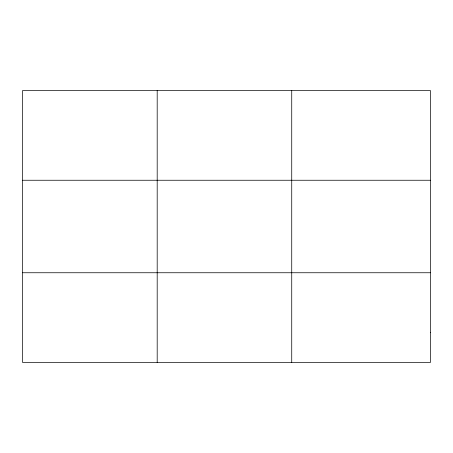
<?xml version="1.0" encoding="UTF-8"?>
<svg xmlns="http://www.w3.org/2000/svg" width="453" height="453" viewBox="0 0 453 453"><rect width="100%" height="100%" fill="white"/><g stroke="black" fill="none" stroke-linecap="round" stroke-linejoin="round"><path stroke-width="0.68" d="M157.191 90.47L157.191 362.53M291.732 90.47L291.732 362.53M22.65 180.249L430.35 180.249M22.65 272.751L430.35 272.751M430.35 332.604L430.35 362.53L22.65 362.53L22.65 90.47L430.35 90.47L430.35 332.604"/></g></svg>
